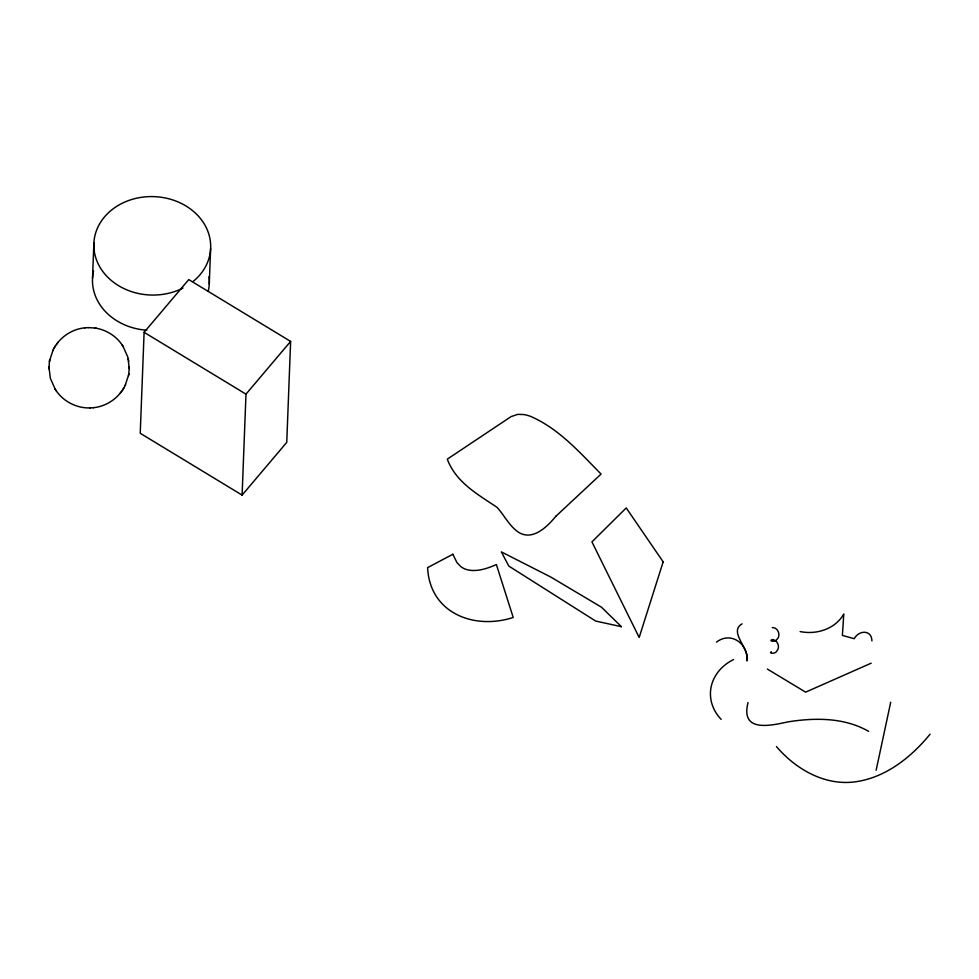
<?xml version="1.0" encoding="UTF-8"?>
<svg xmlns="http://www.w3.org/2000/svg" width="979" height="979" viewBox="0 0 979 979"><rect width="100%" height="100%" fill="white"/><g stroke="black" fill="none" stroke-linecap="round" stroke-linejoin="round"><path stroke-width="1.47" d="M48.95 367.823L49.525 360.982M129.277 367.7L128.702 374.541M92.528 278.269L93.874 242.939M144.109 332.322L140.23 433.281L242.107 495.105L286.749 442.373L290.628 341.414L188.751 279.59L144.109 332.322L245.986 394.145L242.107 495.105M209.261 284.02L210.62 248.703M748.029 702.543C740.32 732.635 770.081 725.769 787.801 721.915C814.773 717.583 844.228 717.387 868.618 731.337M49.574 360.761L53.025 350.152M125.202 385.383L128.653 374.761M49.391 361.802L49.709 359.942M128.518 375.581L128.836 373.721M876.132 770.265L890.706 702.237M52.658 350.898C58.397 338.232 71.124 329.115 84.989 327.818M125.569 384.637C119.83 397.303 107.103 406.42 93.238 407.717M54.249 347.802L54.763 346.97M55.13 346.37L55.632 345.575M122.595 389.96L123.097 389.152M123.464 388.553L123.978 387.733M56.574 344.204L57.137 343.47M57.602 342.883L58.153 342.173M120.074 393.362L120.625 392.652M121.09 392.053L121.653 391.319M245.986 394.145L290.628 341.414M930.05 734.226C911.094 757.342 885.701 777.644 855.267 781.817C824.783 786.002 795.694 769.164 776.469 746.573M716.53 642.102C731.093 630.868 748.592 644.035 746.94 660.947C750.465 649.04 728.033 631.969 742.058 623.868M871.2 663.187L805.607 692.141L767.389 669.085M771.268 651.684C768.123 653.886 776.041 653.948 776.8 651.011C780.801 646.984 776.971 639.042 771.844 639.642C768.368 641.257 775.735 642.395 776.898 639.397C781.426 635.506 777.632 626.927 772.247 627.637M88.171 327.622L94.914 328.026M55.717 390.058C63.109 401.366 76.546 408.353 90.056 407.913M84.806 327.83L88.257 327.61M89.97 407.925L93.421 407.692M96.395 328.271C106.944 330.156 116.611 336.519 122.51 345.465M94.792 328.002L96.578 328.295M122.913 346.089L127.87 357.188L129.277 368.532M48.95 367.003L50.357 378.335L55.313 389.434M122.008 344.718L123.415 346.872M54.8 388.663L56.219 390.817M871.922 640.915C871.653 629.35 858.705 630.195 854.226 638.712L842.393 635.408L843.776 614.004A38.56 32.478 2.2 0 1 800.137 631.565M128.273 358.803L128.469 359.819M128.592 360.431L128.787 361.459M129.265 366.635L129.265 367.468M48.962 368.055L48.962 368.887M182.951 288.059A58.446 49.231 2.2 0 1 94.143 250.306A58.446 49.231 2.2 0 1 171.974 199.692A58.446 49.231 2.2 0 1 193.242 281.377M209.004 276.665A58.446 49.231 2.2 0 1 208.221 291.326M146.789 330.229A58.446 49.231 2.2 0 1 93.568 270.975M721.144 719.357A47.861 40.323 2.2 0 1 733.614 659.503M663.162 561.86L639.177 637.451L591.928 541.889L626.23 507.93L663.162 561.86M555.852 516.288C547.383 526.567 532.894 541.13 518.65 532.368C509.349 526.09 504.466 515.578 497.136 507.416C477.874 494.346 456.177 482.708 447.281 459.163L511.087 416.601L517.769 414.35L523.728 414.545A37.52 16.876 40.2 0 1 530.52 416.344C558.825 428.594 579.849 452.531 601.069 474.069L555.852 516.288M452.885 554.249L427.615 567.624C429.695 613.135 474.105 630.231 513.204 617.455L496.39 564.577C487.518 568.395 477.666 571.944 467.889 569.9A17.157 14.452 2.2 0 1 460.681 566.498L456.924 562.582L452.885 554.249M621.396 626.682L595.648 621.053L508.799 566.07L501.358 551.899L550.663 576.986L601.461 607.188L621.396 626.682"/></g></svg>
